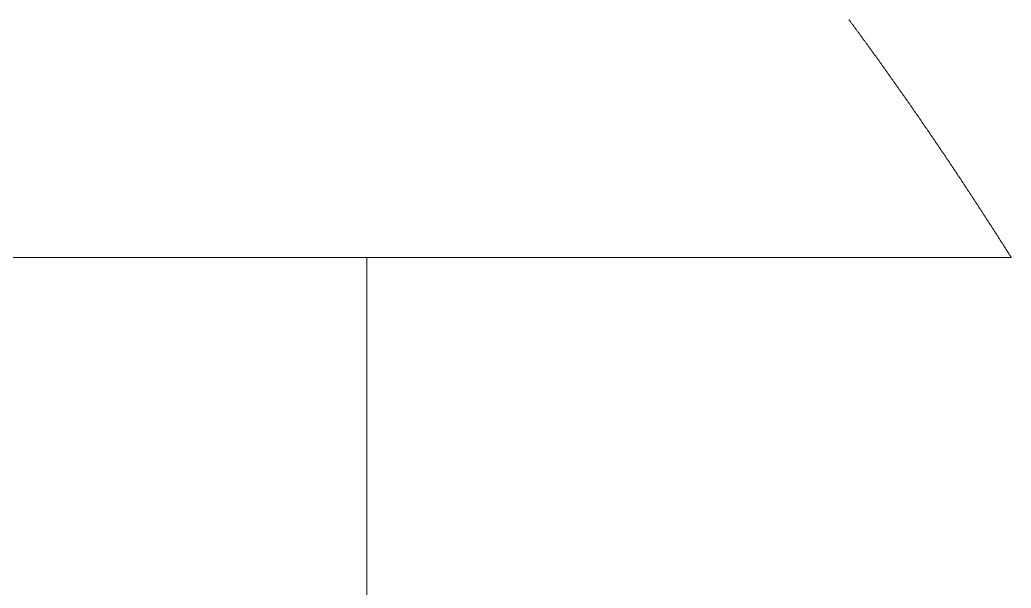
# Model space of a CAD drawing. Header units: millimetres. Extents: x 0 to 610, y 0 to 457.
# Drawn here: x 240.5 to 318.7, y 114.2 to 159 of the extents above; entities that cross this region are included whole.
import ezdxf

# ---------------------------------------------------------------- set-up
doc = ezdxf.new("R2010")
doc.units = ezdxf.units.MM
doc.header["$LTSCALE"] = 0.05
doc.layers.add('CUT', color=1, linetype='Continuous', lineweight=0)

msp = doc.modelspace()

# ---------------------------------------------------------------- linework, layer by layer
at = {"layer": 'CUT'}
for p, q in [((305.894, 159.048), (305.931, 158.997)), ((305.931, 158.997), (305.968, 158.947)), ((305.968, 158.947), (306.006, 158.897)), ((306.006, 158.897), (306.043, 158.847)), ((306.043, 158.847), (306.08, 158.797)), ((306.08, 158.797), (306.117, 158.746)), ((306.117, 158.746), (306.154, 158.696)), ((306.154, 158.696), (306.192, 158.646)), ((306.192, 158.646), (306.229, 158.595)), ((306.229, 158.595), (306.266, 158.545)), ((306.266, 158.545), (306.303, 158.495)), ((306.303, 158.495), (306.341, 158.444)), ((306.341, 158.444), (306.378, 158.394)), ((306.378, 158.394), (306.415, 158.343)), ((306.415, 158.343), (306.452, 158.293)), ((306.452, 158.293), (306.489, 158.242)), ((306.489, 158.242), (306.527, 158.192)), ((306.527, 158.192), (306.564, 158.141)), ((306.564, 158.141), (306.601, 158.091)), ((306.601, 158.091), (306.638, 158.04)), ((306.638, 158.04), (306.675, 157.989)), ((306.675, 157.989), (306.713, 157.939)), ((306.713, 157.939), (306.75, 157.888)), ((306.75, 157.888), (306.787, 157.837)), ((306.787, 157.837), (306.824, 157.787)), ((306.824, 157.787), (306.861, 157.736)), ((306.861, 157.736), (306.899, 157.685)), ((306.899, 157.685), (306.936, 157.634)), ((306.936, 157.634), (306.973, 157.583)), ((306.973, 157.583), (307.01, 157.532)), ((307.01, 157.532), (307.047, 157.482)), ((307.047, 157.482), (307.085, 157.431)), ((307.085, 157.431), (307.122, 157.38)), ((307.122, 157.38), (307.159, 157.329)), ((307.159, 157.329), (307.196, 157.278)), ((307.196, 157.278), (307.233, 157.227)), ((307.233, 157.227), (307.271, 157.176)), ((307.271, 157.176), (307.308, 157.125)), ((307.308, 157.125), (307.345, 157.073)), ((307.345, 157.073), (307.382, 157.022)), ((307.382, 157.022), (307.42, 156.971)), ((307.42, 156.971), (307.457, 156.92)), ((307.457, 156.92), (307.494, 156.869)), ((307.494, 156.869), (307.531, 156.818)), ((307.531, 156.818), (307.568, 156.766)), ((307.568, 156.766), (307.606, 156.715)), ((307.606, 156.715), (307.643, 156.664)), ((307.643, 156.664), (307.68, 156.612)), ((307.68, 156.612), (307.717, 156.561)), ((307.717, 156.561), (307.754, 156.51)), ((307.754, 156.51), (307.792, 156.458)), ((307.792, 156.458), (307.829, 156.407)), ((307.829, 156.407), (307.866, 156.355)), ((307.866, 156.355), (307.903, 156.304)), ((307.903, 156.304), (307.94, 156.252)), ((307.94, 156.252), (307.978, 156.201)), ((307.978, 156.201), (308.015, 156.149)), ((308.015, 156.149), (308.052, 156.098)), ((308.052, 156.098), (308.089, 156.046)), ((308.089, 156.046), (308.126, 155.995)), ((308.126, 155.995), (308.164, 155.943)), ((308.164, 155.943), (308.201, 155.891)), ((308.201, 155.891), (308.238, 155.839)), ((308.238, 155.839), (308.275, 155.788)), ((308.275, 155.788), (308.312, 155.736)), ((308.312, 155.736), (308.35, 155.684)), ((308.35, 155.684), (308.387, 155.632)), ((308.387, 155.632), (308.424, 155.581)), ((308.424, 155.581), (308.461, 155.529)), ((308.461, 155.529), (308.499, 155.477)), ((308.499, 155.477), (308.536, 155.425)), ((308.536, 155.425), (308.573, 155.373)), ((308.573, 155.373), (308.61, 155.321)), ((308.61, 155.321), (308.647, 155.269)), ((308.647, 155.269), (308.685, 155.217)), ((308.685, 155.217), (308.722, 155.165)), ((308.722, 155.165), (308.759, 155.113)), ((308.759, 155.113), (308.796, 155.061)), ((308.796, 155.061), (308.833, 155.009)), ((308.833, 155.009), (308.871, 154.957)), ((308.871, 154.957), (308.908, 154.904)), ((308.908, 154.904), (308.945, 154.852)), ((308.945, 154.852), (308.982, 154.8)), ((308.982, 154.8), (309.019, 154.748)), ((309.019, 154.748), (309.057, 154.695)), ((309.057, 154.695), (309.094, 154.643)), ((309.094, 154.643), (309.131, 154.591)), ((309.131, 154.591), (309.168, 154.539)), ((309.168, 154.539), (309.205, 154.486)), ((309.205, 154.486), (309.243, 154.434)), ((309.243, 154.434), (309.28, 154.381)), ((309.28, 154.381), (309.317, 154.329)), ((309.317, 154.329), (309.354, 154.276)), ((309.354, 154.276), (309.391, 154.224)), ((309.391, 154.224), (309.429, 154.171)), ((309.429, 154.171), (309.466, 154.119)), ((309.466, 154.119), (309.503, 154.066)), ((309.503, 154.066), (309.54, 154.014)), ((309.54, 154.014), (309.578, 153.961)), ((309.578, 153.961), (309.615, 153.908)), ((309.615, 153.908), (309.652, 153.856)), ((309.652, 153.856), (309.689, 153.803)), ((309.689, 153.803), (309.726, 153.75)), ((309.726, 153.75), (309.764, 153.698)), ((309.764, 153.698), (309.801, 153.645)), ((309.801, 153.645), (309.838, 153.592)), ((309.838, 153.592), (309.875, 153.539)), ((309.875, 153.539), (309.912, 153.486)), ((309.912, 153.486), (309.95, 153.434)), ((309.95, 153.434), (309.987, 153.381)), ((309.987, 153.381), (310.024, 153.328)), ((310.024, 153.328), (310.061, 153.275)), ((310.061, 153.275), (310.098, 153.222)), ((310.098, 153.222), (310.136, 153.169)), ((310.136, 153.169), (310.173, 153.116)), ((310.173, 153.116), (310.21, 153.063)), ((310.21, 153.063), (310.247, 153.01)), ((310.247, 153.01), (310.284, 152.957)), ((310.284, 152.957), (310.322, 152.903)), ((310.322, 152.903), (310.359, 152.85)), ((310.359, 152.85), (310.396, 152.797)), ((310.396, 152.797), (310.433, 152.744)), ((310.433, 152.744), (310.47, 152.691)), ((310.47, 152.691), (310.508, 152.637)), ((310.508, 152.637), (310.545, 152.584)), ((310.545, 152.584), (310.582, 152.531)), ((310.582, 152.531), (310.619, 152.477)), ((310.619, 152.477), (310.657, 152.424)), ((310.657, 152.424), (310.694, 152.371)), ((310.694, 152.371), (310.731, 152.317)), ((310.731, 152.317), (310.768, 152.264)), ((310.768, 152.264), (310.805, 152.21)), ((310.805, 152.21), (310.843, 152.157)), ((310.843, 152.157), (310.88, 152.103)), ((310.88, 152.103), (310.917, 152.05)), ((310.917, 152.05), (310.954, 151.996)), ((310.954, 151.996), (310.991, 151.943)), ((310.991, 151.943), (311.029, 151.889)), ((311.029, 151.889), (311.066, 151.836)), ((311.066, 151.836), (311.103, 151.782)), ((311.103, 151.782), (311.14, 151.728)), ((311.14, 151.728), (311.177, 151.675)), ((311.177, 151.675), (311.215, 151.621)), ((311.215, 151.621), (311.252, 151.567)), ((311.252, 151.567), (311.289, 151.513)), ((311.289, 151.513), (311.326, 151.459)), ((311.326, 151.459), (311.363, 151.406)), ((311.363, 151.406), (311.401, 151.352)), ((311.401, 151.352), (311.438, 151.298)), ((311.438, 151.298), (311.475, 151.244)), ((311.475, 151.244), (311.512, 151.19)), ((311.512, 151.19), (311.549, 151.136)), ((311.549, 151.136), (311.587, 151.082)), ((311.587, 151.082), (311.624, 151.028)), ((311.624, 151.028), (311.661, 150.974)), ((311.661, 150.974), (311.698, 150.92)), ((311.698, 150.92), (311.736, 150.866)), ((311.736, 150.866), (311.773, 150.812)), ((311.773, 150.812), (311.81, 150.758)), ((311.81, 150.758), (311.847, 150.703)), ((311.847, 150.703), (311.884, 150.649)), ((311.884, 150.649), (311.922, 150.595)), ((311.922, 150.595), (311.959, 150.541)), ((311.959, 150.541), (311.996, 150.487)), ((311.996, 150.487), (312.033, 150.432)), ((312.033, 150.432), (312.07, 150.378)), ((312.07, 150.378), (312.108, 150.324)), ((312.108, 150.324), (312.145, 150.269)), ((312.145, 150.269), (312.182, 150.215)), ((312.182, 150.215), (312.219, 150.161)), ((312.219, 150.161), (312.256, 150.106)), ((312.256, 150.106), (312.294, 150.052)), ((312.294, 150.052), (312.331, 149.997)), ((312.331, 149.997), (312.368, 149.943)), ((312.368, 149.943), (312.405, 149.888)), ((312.405, 149.888), (312.442, 149.834)), ((312.442, 149.834), (312.48, 149.779)), ((312.48, 149.779), (312.517, 149.724)), ((312.517, 149.724), (312.554, 149.67)), ((312.554, 149.67), (312.591, 149.615)), ((312.591, 149.615), (312.628, 149.56)), ((312.628, 149.56), (312.666, 149.506)), ((312.666, 149.506), (312.703, 149.451)), ((312.703, 149.451), (312.74, 149.396)), ((312.74, 149.396), (312.777, 149.341)), ((312.777, 149.341), (312.815, 149.286)), ((312.815, 149.286), (312.852, 149.232)), ((312.852, 149.232), (312.889, 149.177)), ((312.889, 149.177), (312.926, 149.122)), ((312.926, 149.122), (312.963, 149.067)), ((312.963, 149.067), (313.001, 149.012)), ((313.001, 149.012), (313.038, 148.957)), ((313.038, 148.957), (313.075, 148.902)), ((313.075, 148.902), (313.112, 148.847)), ((313.112, 148.847), (313.149, 148.792)), ((313.149, 148.792), (313.187, 148.737)), ((313.187, 148.737), (313.224, 148.682)), ((313.224, 148.682), (313.261, 148.627)), ((313.261, 148.627), (313.298, 148.572)), ((313.298, 148.572), (313.335, 148.516)), ((313.335, 148.516), (313.373, 148.461)), ((313.373, 148.461), (313.41, 148.406)), ((313.41, 148.406), (313.447, 148.351)), ((313.447, 148.351), (313.484, 148.296)), ((313.484, 148.296), (313.521, 148.24)), ((313.521, 148.24), (313.559, 148.185)), ((313.559, 148.185), (313.596, 148.13)), ((313.596, 148.13), (313.633, 148.074)), ((313.633, 148.074), (313.67, 148.019)), ((313.67, 148.019), (313.707, 147.963)), ((313.707, 147.963), (313.745, 147.908)), ((313.745, 147.908), (313.782, 147.852)), ((313.782, 147.852), (313.819, 147.797)), ((313.819, 147.797), (313.856, 147.741)), ((313.856, 147.741), (313.894, 147.686)), ((313.894, 147.686), (313.931, 147.63)), ((313.931, 147.63), (313.968, 147.575)), ((313.968, 147.575), (314.005, 147.519)), ((314.005, 147.519), (314.042, 147.464)), ((314.042, 147.464), (314.08, 147.408)), ((314.08, 147.408), (314.117, 147.352)), ((314.117, 147.352), (314.154, 147.296)), ((314.154, 147.296), (314.191, 147.241)), ((314.191, 147.241), (314.228, 147.185)), ((314.228, 147.185), (314.266, 147.129)), ((314.266, 147.129), (314.303, 147.073)), ((314.303, 147.073), (314.34, 147.017)), ((314.34, 147.017), (314.377, 146.962)), ((314.377, 146.962), (314.414, 146.906)), ((314.414, 146.906), (314.452, 146.85)), ((314.452, 146.85), (314.489, 146.794)), ((314.489, 146.794), (314.526, 146.738)), ((314.526, 146.738), (314.563, 146.682)), ((314.563, 146.682), (314.6, 146.626)), ((314.6, 146.626), (314.638, 146.57)), ((314.638, 146.57), (314.675, 146.514)), ((314.675, 146.514), (314.712, 146.458)), ((314.712, 146.458), (314.749, 146.401)), ((314.749, 146.401), (314.787, 146.345)), ((314.787, 146.345), (314.824, 146.289)), ((314.824, 146.289), (314.861, 146.233)), ((314.861, 146.233), (314.898, 146.177)), ((314.898, 146.177), (314.935, 146.121)), ((314.935, 146.121), (314.973, 146.064)), ((314.973, 146.064), (315.01, 146.008)), ((315.01, 146.008), (315.047, 145.952)), ((315.047, 145.952), (315.084, 145.895)), ((315.084, 145.895), (315.121, 145.839)), ((315.121, 145.839), (315.159, 145.783)), ((315.159, 145.783), (315.196, 145.726)), ((315.196, 145.726), (315.233, 145.67)), ((315.233, 145.67), (315.27, 145.613)), ((315.27, 145.613), (315.307, 145.557)), ((315.307, 145.557), (315.345, 145.5)), ((315.345, 145.5), (315.382, 145.444)), ((315.382, 145.444), (315.419, 145.387)), ((315.419, 145.387), (315.456, 145.33)), ((315.456, 145.33), (315.493, 145.274)), ((315.493, 145.274), (315.531, 145.217)), ((315.531, 145.217), (315.568, 145.16)), ((315.568, 145.16), (315.605, 145.104)), ((315.605, 145.104), (315.642, 145.047)), ((315.642, 145.047), (315.679, 144.99)), ((315.679, 144.99), (315.717, 144.934)), ((315.717, 144.934), (315.754, 144.877)), ((315.754, 144.877), (315.791, 144.82)), ((315.791, 144.82), (315.828, 144.763)), ((315.828, 144.763), (315.866, 144.706)), ((315.866, 144.706), (315.903, 144.649)), ((315.903, 144.649), (315.94, 144.592)), ((315.94, 144.592), (315.977, 144.535)), ((315.977, 144.535), (316.014, 144.478)), ((316.014, 144.478), (316.052, 144.421)), ((316.052, 144.421), (316.089, 144.364)), ((316.089, 144.364), (316.126, 144.307)), ((316.126, 144.307), (316.163, 144.25)), ((316.163, 144.25), (316.2, 144.193)), ((316.2, 144.193), (316.238, 144.136)), ((316.238, 144.136), (316.275, 144.079)), ((316.275, 144.079), (316.312, 144.022)), ((316.312, 144.022), (316.349, 143.965)), ((316.349, 143.965), (316.386, 143.907)), ((316.386, 143.907), (316.424, 143.85)), ((316.424, 143.85), (316.461, 143.793)), ((316.461, 143.793), (316.498, 143.735)), ((316.498, 143.735), (316.535, 143.678)), ((316.535, 143.678), (316.572, 143.621)), ((316.572, 143.621), (316.61, 143.563)), ((316.61, 143.563), (316.647, 143.506)), ((316.647, 143.506), (316.684, 143.449)), ((316.684, 143.449), (316.721, 143.391)), ((316.721, 143.391), (316.758, 143.334)), ((316.758, 143.334), (316.796, 143.276)), ((316.796, 143.276), (316.833, 143.219)), ((316.833, 143.219), (316.87, 143.161)), ((316.87, 143.161), (316.907, 143.104)), ((316.907, 143.104), (316.945, 143.046)), ((316.945, 143.046), (316.982, 142.988)), ((316.982, 142.988), (317.019, 142.931)), ((317.019, 142.931), (317.056, 142.873)), ((317.056, 142.873), (317.093, 142.815)), ((317.093, 142.815), (317.131, 142.758)), ((317.131, 142.758), (317.168, 142.7)), ((317.168, 142.7), (317.205, 142.642)), ((317.205, 142.642), (317.242, 142.584)), ((317.242, 142.584), (317.279, 142.526)), ((317.279, 142.526), (317.317, 142.468)), ((317.317, 142.468), (317.354, 142.411)), ((317.354, 142.411), (317.391, 142.353)), ((317.391, 142.353), (317.428, 142.295)), ((317.428, 142.295), (317.465, 142.237)), ((317.465, 142.237), (317.503, 142.179)), ((317.503, 142.179), (317.54, 142.121)), ((317.54, 142.121), (317.577, 142.063)), ((317.577, 142.063), (317.614, 142.005)), ((317.614, 142.005), (317.651, 141.947)), ((317.651, 141.947), (317.689, 141.889)), ((317.689, 141.889), (317.726, 141.83)), ((317.726, 141.83), (317.763, 141.772)), ((317.763, 141.772), (317.8, 141.714)), ((317.8, 141.714), (317.837, 141.656)), ((317.837, 141.656), (317.875, 141.598)), ((317.875, 141.598), (317.912, 141.539)), ((317.912, 141.539), (317.949, 141.481)), ((317.949, 141.481), (317.986, 141.423)), ((317.986, 141.423), (318.024, 141.365)), ((318.024, 141.365), (318.061, 141.306)), ((318.061, 141.306), (318.098, 141.248)), ((318.098, 141.248), (318.135, 141.189)), ((318.135, 141.189), (318.172, 141.131)), ((318.172, 141.131), (318.21, 141.073)), ((318.21, 141.073), (318.247, 141.014)), ((318.247, 141.014), (318.284, 140.956)), ((318.284, 140.956), (318.321, 140.897)), ((318.321, 140.897), (318.358, 140.838)), ((318.358, 140.838), (318.396, 140.78)), ((318.396, 140.78), (318.433, 140.721)), ((318.433, 140.721), (318.47, 140.663)), ((140.893, 140.31), (267.893, 140.31)), ((318.693, 140.31), (166.293, 140.31)), ((267.893, 140.31), (267.893, 13.31)), ((318.47, 140.663), (318.507, 140.604)), ((318.507, 140.604), (318.544, 140.545)), ((318.544, 140.545), (318.582, 140.487)), ((318.582, 140.487), (318.619, 140.428)), ((318.619, 140.428), (318.656, 140.369)), ((318.656, 140.369), (318.693, 140.31))]:
    msp.add_line(p, q, dxfattribs=at)

doc.saveas('drawing.dxf')
